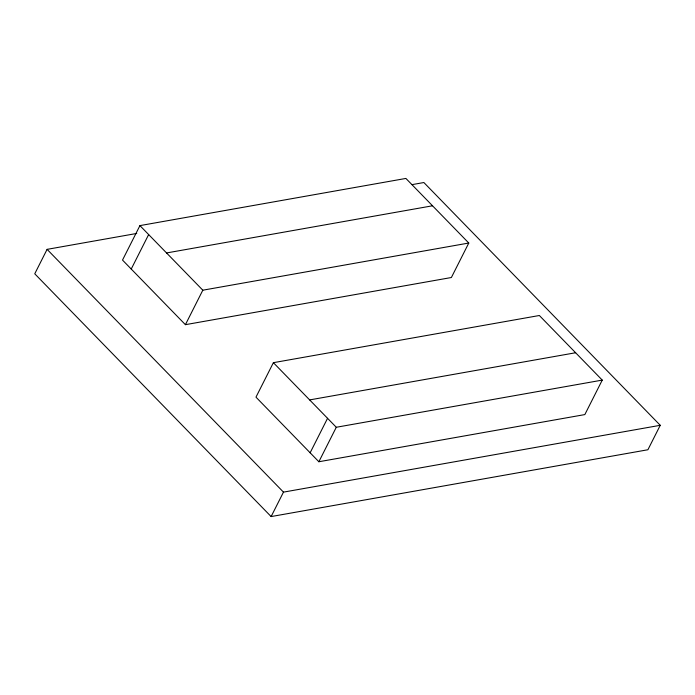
<?xml version="1.0" encoding="UTF-8"?>
<svg xmlns="http://www.w3.org/2000/svg" width="695" height="695" viewBox="0 0 695 695"><rect width="100%" height="100%" fill="white"/><g stroke="black" fill="none" stroke-linecap="round" stroke-linejoin="round"><path stroke-width="1.04" d="M136.75 233.451L47.095 249.357L34.75 273.795L271.128 516.567L647.905 449.752L660.25 425.305L423.872 182.533L412.126 184.618M139.93 225.606L122.511 260.078L185.409 324.678L451.376 277.514L468.786 243.033L405.897 178.433L139.93 225.606L202.818 290.197L468.786 243.033M131.233 269.043L148.652 234.562M185.409 324.678L202.818 290.197M273.387 362.677L255.969 397.149L318.866 461.749L584.834 414.585L602.252 380.104L539.355 315.504L273.387 362.677L336.284 427.269L602.252 380.104M271.128 516.567L283.473 492.13L660.25 425.305M310.144 452.784L327.554 418.303M318.866 461.749L336.284 427.269M166.557 252.954L432.525 205.79M309.649 399.912L575.616 352.747M47.095 249.357L283.473 492.13"/></g></svg>
